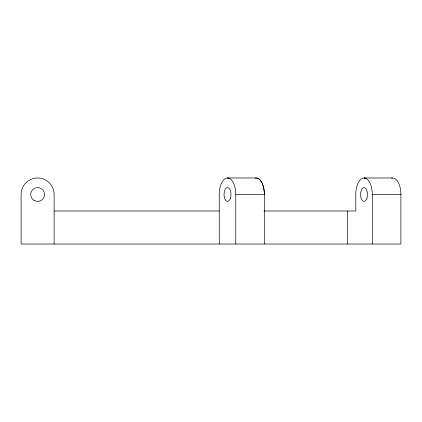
<?xml version="1.0" encoding="UTF-8"?>
<svg xmlns="http://www.w3.org/2000/svg" width="422" height="422" viewBox="0 0 422 422"><rect width="100%" height="100%" fill="white"/><g stroke="black" fill="none" stroke-linecap="round" stroke-linejoin="round"><path stroke-width="0.63" d="M392.645 177.973L364.044 177.973A16.511 8.255 -90 0 0 355.783 194.489L355.783 211L263.95 211M255.036 178.116A16.511 8.255 -90 0 1 264.372 194.489A16.511 8.255 90 0 0 256.117 177.973L227.511 177.973A16.511 8.255 90 0 1 235.771 194.489L264.372 194.489L264.372 244.027M365.12 178.116A16.511 8.255 90 0 0 364.044 177.973A16.511 8.255 -90 0 1 372.299 194.489L400.9 194.489L400.9 244.027L21.1 244.027L21.1 194.489A16.511 16.511 0 0 1 37.611 177.973A16.511 16.511 0 0 1 54.127 194.489L54.127 244.027M54.127 211L219.255 211M372.299 194.489L372.299 244.027M347.528 211L347.528 244.027M235.771 194.489L235.771 244.027M219.255 244.027L219.255 194.489A16.511 8.255 -90 0 1 228.592 178.116M391.563 178.116A16.511 8.255 -90 0 1 400.9 194.489M34.145 200.492A6.937 6.937 0 0 0 44.547 194.489A6.937 6.937 0 0 0 34.145 188.481A6.937 6.937 0 0 0 34.145 200.492M366.76 198.794A6.937 3.466 -90 0 0 364.55 187.626A6.937 3.466 -90 0 0 360.815 197.042A6.937 3.466 -90 0 0 366.76 198.794M230.238 198.778A6.937 3.466 -90 0 0 228.012 187.621A6.937 3.466 -90 0 0 224.293 197.058A6.937 3.466 -90 0 0 230.238 198.778"/></g></svg>
